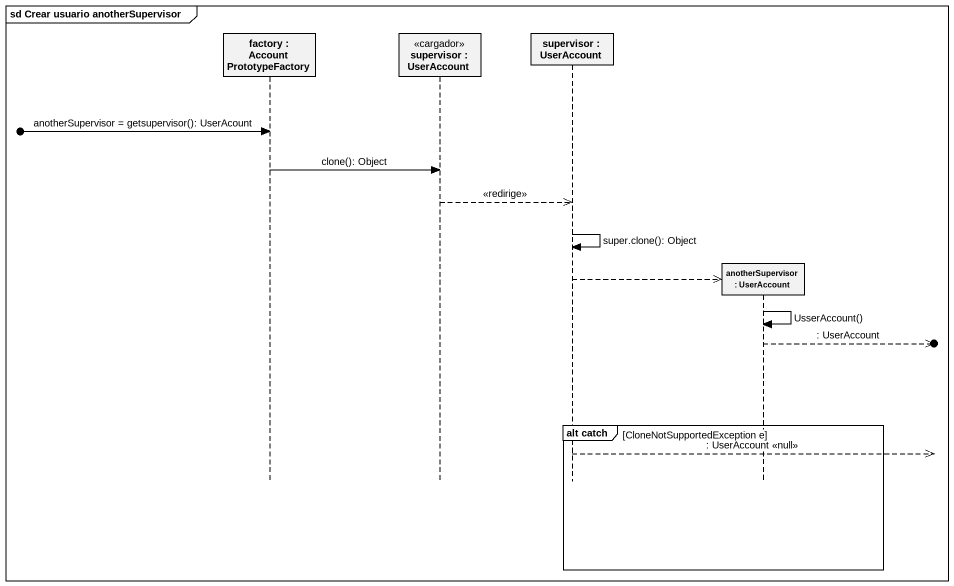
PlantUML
@startuml
mainframe sd Crear usuario anotherSupervisor
hide footbox
participant "factory : AccountPrototypeFactory" as factory
participant "supervisor : UserAccount" as supervisor <<cargador>>
participant "supervisor : UserAccount" as supervisor_2
participant "anotherSupervisor : UserAccount" as anotherSupervisor

[o-> factory : anotherSupervisor = getsupervisor(): UserAcount
factory -> supervisor : clone(): Object
supervisor -->> supervisor_2 : <<redirige>>
supervisor_2 -> supervisor_2 : super.clone(): Object
supervisor_2 -->> anotherSupervisor **
anotherSupervisor -> anotherSupervisor : UsserAccount()
anotherSupervisor -->>o] : : UserAccount
group alt catch [CloneNotSupportedException e]
  supervisor_2 -->>o] : : UserAccount <<null>>
end
@enduml
